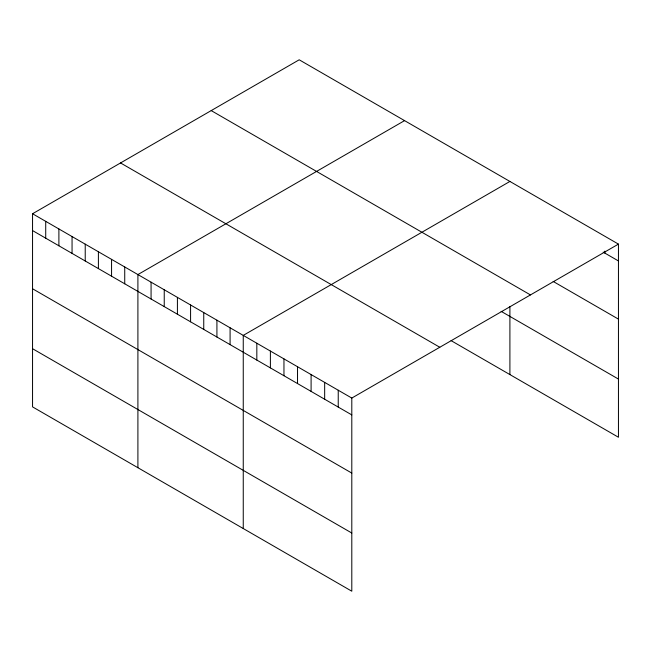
<?xml version="1.0" encoding="UTF-8"?>
<svg xmlns="http://www.w3.org/2000/svg" width="651" height="651" viewBox="0 0 651 651"><rect width="100%" height="100%" fill="white"/><g stroke="black" fill="none" stroke-linecap="round" stroke-linejoin="round"><path stroke-width="0.98" d="M32.55 213.748L351.8 398.062L351.8 591.206L32.55 406.883L32.55 213.748L299.2 59.794L618.45 244.117L618.45 437.252L451.086 340.628M404.556 120.622L137.906 274.567L137.906 467.711M509.904 181.45L243.254 335.395L243.254 528.539M351.8 398.062L618.45 244.117M603.184 252.132L618.45 260.945M553.155 281.427L618.45 319.128M211.209 110.597L530.459 294.919M501.124 311.341L618.45 379.077M120.541 162.945L439.791 347.26M32.55 230.576L351.8 414.899M32.55 288.759L351.8 473.082M32.55 348.708L351.8 533.023M604.885 251.131L604.885 253.117M509.904 306.418L509.904 374.585M338.235 390.226L338.235 407.062M324.662 382.397L324.662 399.234M311.097 374.561L311.097 391.397M297.531 366.733L297.531 383.561M283.958 358.896L283.958 375.733M270.393 351.06L270.393 367.896M256.828 343.232L256.828 360.06M230.088 327.795L230.088 344.623M216.921 320.186L216.921 337.023M203.747 312.586L203.747 329.422M190.58 304.985L190.58 321.814M177.414 297.377L177.414 314.213M164.239 289.776L164.239 306.613M151.073 282.176L151.073 299.004M124.732 266.967L124.732 283.803M111.565 259.367L111.565 276.195M98.399 251.758L98.399 268.594M85.224 244.158L85.224 260.994M72.058 236.557L72.058 253.385M58.891 228.949L58.891 245.785M45.716 221.348L45.716 238.185"/></g></svg>
